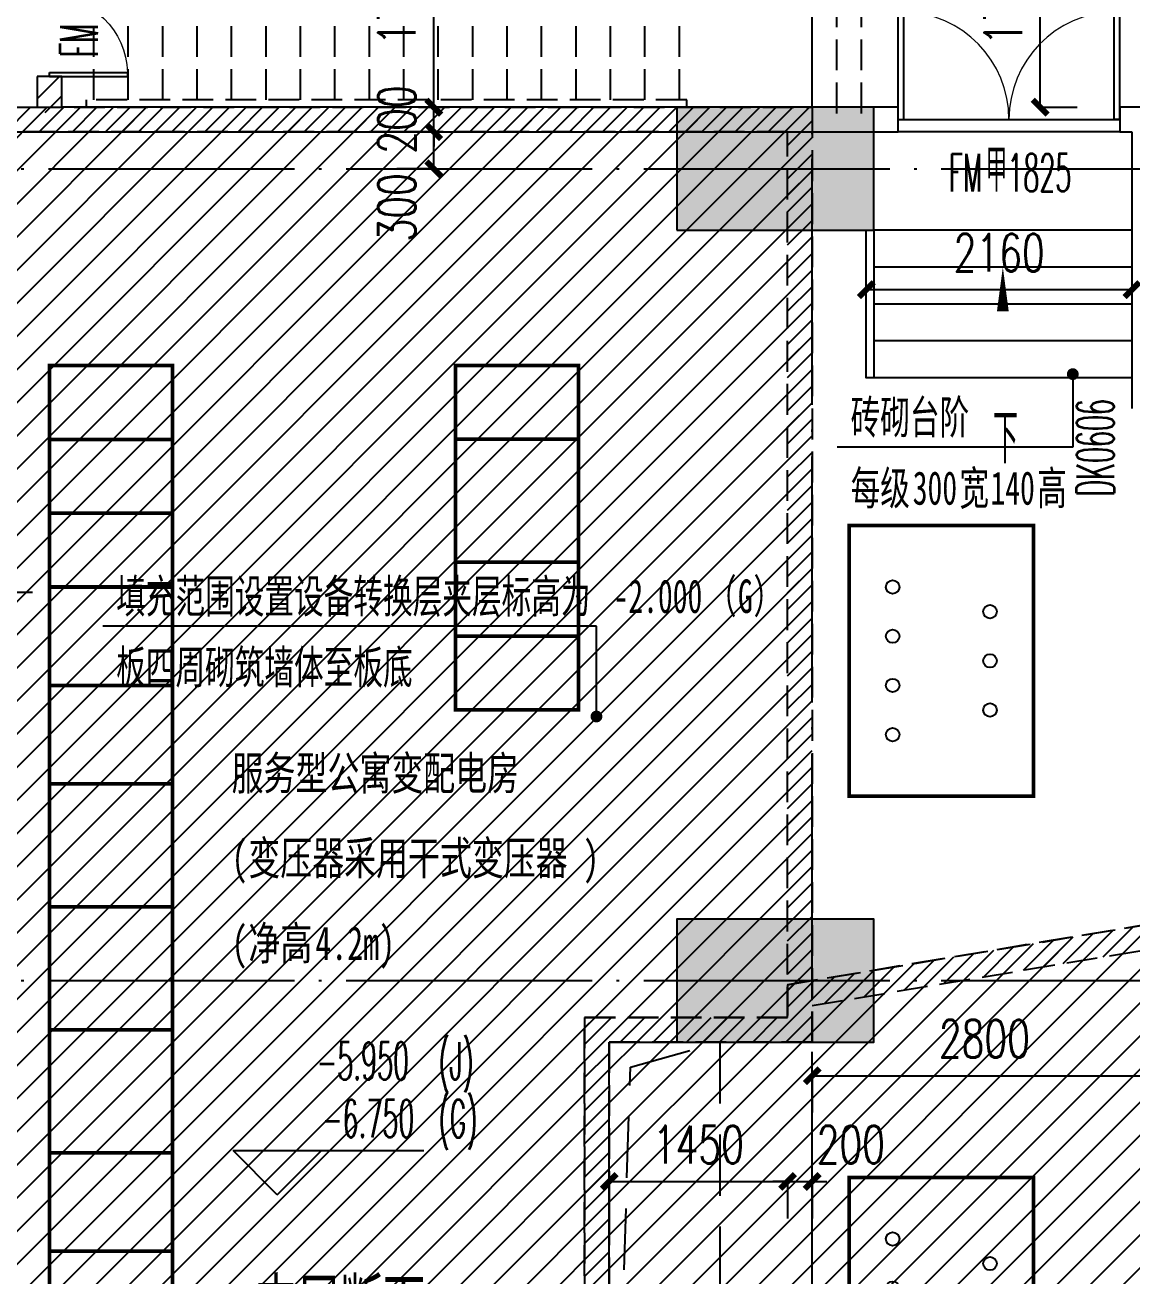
# Model space of a CAD drawing. Header units: millimetres. Extents: x 12325263 to 13848842, y -1463133 to 573208.
# Drawn here: x 12597897 to 12606897, y -863488 to -853319 of the extents above; entities that cross this region are included whole.
import ezdxf
from ezdxf.xclip import XClip

# ---------------------------------------------------------------- set-up
doc = ezdxf.new("R2010")
doc.units = ezdxf.units.MM
doc.header["$LTSCALE"] = 1000
doc.header["$XCLIPFRAME"] = 0
for name, pattern in [('ACAD_ISO02W100', [15, 12, -3]), ('DASH', [0.35, 0.25, -0.1]), ('DASHED', [19.05, 12.7, -6.35]), ('DASHED2', [0.375, 0.25, -0.125]), ('DOTE', [2.42, 2, -0.2, 0.02, -0.2])]:
    doc.linetypes.add(name, pattern=pattern)
for name, color, linetype in [('0夹层', 21, 'Continuous'), ('A-ANNO-DIMS', 83, 'Continuous'), ('A-ANNO-ELEV', 3, 'Continuous'), ('A-ANNO-TEXT', 7, 'Continuous'), ('A-AXIS', 16, 'DOTE'), ('A-COLS', 6, 'Continuous'), ('A-WALL', 5, 'Continuous'), ('A-WALL-PATT', 8, 'Continuous'), ('A_WALL(防火墙)', 151, 'Continuous'), ('AXIS', 3, 'Continuous'), ('DIM_SYMB', 3, 'Continuous'), ('DOOR_FIRE', 1, 'Continuous'), ('DOOR_FIRE_TEXT', 7, 'Continuous'), ('ELEMENT', 3, 'Continuous'), ('PUB_DIM', 83, 'Continuous'), ('PUB_HATCH', 8, 'Continuous'), ('PUB_TEXT', 7, 'Continuous'), ('STAIR', 2, 'Continuous'), ('WALL', 5, 'Continuous'), ('WALL-SHATCH', 8, 'Continuous'), ('WINDOW_TEXT', 7, 'Continuous'), ('投影线', 6, 'ACAD_ISO02W100')]:
    doc.layers.add(name, color=color, linetype=linetype)
doc.styles.add('_TCH_DIM', font='SIMPLEX.shx', dxfattribs={"width": 0.7, "bigfont": 'GBCBIG.shx'})
doc.styles.add('_TCH_DIM_T3', font='SIMPLEX.shx', dxfattribs={"width": 0.705882, "bigfont": 'GBCBIG.shx'})
doc.styles.add('_TCH_LABEL', font='COMPLEX', dxfattribs={"bigfont": 'GBCBIG'})
doc.styles.add('_TCH_WINDOW', font='SIMPLEX', dxfattribs={"width": 0.7, "height": 3.5, "bigfont": 'GBCBIG'})
doc.styles.add('TITXV', font='', dxfattribs={"width": 0.7})
doc.styles.add('宋体', font='', dxfattribs={"width": 0.65})
doc.styles.get('TITXV').set_extended_font_data('SimSun')
doc.styles.get('宋体').set_extended_font_data('SimSun')
doc.dimstyles.new('_TCH_ARCH&&120', dxfattribs={"dimtxt": 306, "dimasz": 120, "dimexe": 300, "dimexo": 360, "dimgap": 147, "dimtad": 1, "dimdec": 0, "dimzin": 0, "dimdsep": 46, "dimtxsty": '_TCH_DIM_T3', "dimblk": 'ARCHTICK', "dimcen": 0.09, "dimclrt": 7, "dimazin": 2, "dimtfac": 1, "dimtdec": 0, "dimtix": 1, "dimtmove": 2, "dimatfit": 3, "dimfxl": 1, "dimfxlon": 1, "dimtolj": 1, "dimtzin": 0, "dimarcsym": 0})
pattern_1 = [(45, (0, 0), (-134.7038418, 134.7038418), [])]
pattern_2 = [(45, (0, 0), (-67.3519209, 67.3519209), [])]

# ---------------------------------------------------------------- blocks, each defined once
blk = doc.blocks.new('adgshg13-A$C7F010FC0')
at = {"layer": 'WALL-SHATCH'}
h = blk.add_hatch(color=256, dxfattribs=at)
h.dxf.hatch_style = 1
h.paths.add_polyline_path([(-60384, -16881), (-763, 197), (12588, -13153), (12588, -157996), (-162965, -188820), (-171262, -180523), (-171262, -31311), (-150707, -10756), (-131860, -7981), (-99162, -7981), (-99162, -4981), (-76620, -4981), (-70108, -16881)], flags=16)
h.paths.add_polyline_path([(-60091, -16381), (-647, 647), (12988, -12988), (12988, -158332), (-163101, -189250), (-171662, -180689), (-171662, -31145), (-150778, -10261), (-131897, -7481), (-99562, -7481), (-99562, -4581), (-76366, -4581), (-69908, -16381)])
blk = doc.blocks.new('A$C4C7A72D3')
at = {"layer": 'WALL', "color": 1}
blk.add_blockref('adgshg13-A$C7F010FC0', (210433, 205503.6), dxfattribs=at)
blk = doc.blocks.new('qlzw')
at = {"layer": 'A-AXIS'}
for p, q in [((12470866.8, 979489.8), (12470866.8, 1082089.8)), ((12411416.8, 1027389.8), (12486866.8, 1027389.8)), ((12411416.8, 1020789.8), (12486866.8, 1020789.8))]:
    blk.add_line(p, q, dxfattribs=at)
blk = doc.blocks.new('_FZH')
blk.add_lwpolyline([(-0.5, -0.5), (0.5, -0.5), (0.5, 0.5), (-0.5, 0.5)], close=True)
at = {"layer": 'PUB_HATCH'}
blk.add_solid([(-0.5, -0.5), (0.5, -0.5), (-0.5, 0.5), (0.5, 0.5)], dxfattribs=at)
blk = doc.blocks.new('asdfdsfds')
at = {"layer": 'A-COLS', "xscale": 1600, "yscale": 1000, "zscale": 1000}
for p in [(-300, 31400), (-300, 24800)]:
    blk.add_blockref('_FZH', p, dxfattribs=at)
blk = doc.blocks.new('A$C2D254926')
at = {"layer": 'ELEMENT', "const_width": 30}
blk.add_lwpolyline([(-1100, 1500), (1100, 1500), (1100, 0), (-1100, 0)], close=True, dxfattribs=at)
at = {"layer": 'ELEMENT'}
for centre in [(-600, 1146), (-200, 1146), (200, 1146), (600, 1146), (-400, 354), (0, 354), (400, 354)]:
    blk.add_circle(centre, 54.7, dxfattribs=at)
blk = doc.blocks.new('A$C11D0426D')
at = {"layer": 'ELEMENT', "color": 3, "const_width": 30}
for points in [[(1200, 29230), (2200, 29230), (2200, 29830), (1200, 29830)], [(4500, 29231), (5500, 29231), (5500, 29831), (4500, 29831)], [(2200, 28630), (1200, 28630), (1200, 29230), (2200, 29230)], [(2200, 28030), (1200, 28030), (1200, 28630), (2200, 28630)], [(4500, 27631), (5500, 27631), (5500, 28231), (4500, 28231)], [(4500, 27031), (5500, 27031), (5500, 27631), (4500, 27631)]]:
    blk.add_lwpolyline(points, close=True, dxfattribs=at)
at = {"layer": 'ELEMENT', "color": 6, "const_width": 30}
for points in [[(4500, 28231), (4500, 29231), (5500, 29231), (5500, 28231)], [(1200, 25430), (1200, 26430), (2200, 26430), (2200, 25430)], [(1200, 25430), (1200, 24430), (2200, 24430), (2200, 25430)], [(1200, 24430), (1200, 23430), (2200, 23430), (2200, 24430)]]:
    blk.add_lwpolyline(points, close=True, dxfattribs=at)
at = {"layer": 'ELEMENT', "color": 4, "const_width": 30}
for points in [[(1200, 27230), (1200, 28030), (2200, 28030), (2200, 27230)], [(1200, 26430), (1200, 27230), (2200, 27230), (2200, 26430)], [(1200, 22630), (1200, 23430), (2200, 23430), (2200, 22630)], [(1200, 21830), (1200, 22630), (2200, 22630), (2200, 21830)]]:
    blk.add_lwpolyline(points, close=True, dxfattribs=at)
at = {"layer": 'ELEMENT', "rotation": 90}
for p in [(9200, 27430), (9200, 22130)]:
    blk.add_blockref('A$C2D254926', p, dxfattribs=at)
blk = doc.blocks.new('A$C1D3E617C')
at = {"layer": 'STAIR', "color": 8, "linetype": 'DASH'}
for p, q in [((4820, 1750), (4820, 2750)), ((4620, 1950), (4620, 2550)), ((6100, -50), (6100, 1950)), ((4820, 1750), (60, 1750)), ((60, 60), (60, 1750)), ((340, 60), (340, 1750)), ((620, 60), (620, 1750)), ((900, 60), (900, 1750)), ((1180, 60), (1180, 1750)), ((1460, 60), (1460, 1750)), ((1740, 60), (1740, 1750)), ((2020, 60), (2020, 1750)), ((2300, 60), (2300, 1750)), ((2580, 60), (2580, 1750)), ((2860, 60), (2860, 1750)), ((3140, 60), (3140, 1750)), ((3420, 60), (3420, 1750)), ((3700, 60), (3700, 1750)), ((3980, 60), (3980, 1750)), ((4260, 60), (4260, 1750)), ((4540, 60), (4540, 1750)), ((4820, 60), (4820, 1750)), ((6300, -50), (6300, 1750)), ((4820, 1250), (60, 1250)), ((4880, 60), (0, 60)), ((0, 0), (0, 60)), ((4880, 0), (4880, 60)), ((4880, 0), (0, 0)), ((4820, 0), (60, 0))]:
    blk.add_line(p, q, dxfattribs=at)
for points in [[(800, 2050), (2600, 2050), (2600, 1450), (800, 1450)], [(2800, 2050), (4500, 2050), (4500, 1450), (2800, 1450)]]:
    blk.add_lwpolyline(points, close=True, dxfattribs=at)
blk = doc.blocks.new('_ArchTick')
at = {"color": 0, "linetype": 'ByBlock', "const_width": 0.4}
blk.add_lwpolyline([(-0.5, -0.5), (0.5, 0.5)], dxfattribs=at)
blk = doc.blocks.new('*D4168')
at = {"layer": 'A-ANNO-DIMS', "color": 0, "lineweight": -2, "transparency": 16777216}
for p, q in [((12601221, -854187), (12600920, -854187)), ((12601220, -854487), (12601220, -854187)), ((12601221, -854487), (12600920, -854487))]:
    blk.add_line(p, q, dxfattribs=at)
at = {"layer": 'Defpoints', "color": 0, "transparency": 16777216}
for p in [(12601220, -854187), (12601910, -854187), (12601910, -854487)]:
    blk.add_point(p, dxfattribs=at)
at = {"layer": 'A-ANNO-DIMS', "color": 0, "lineweight": -2, "transparency": 16777216, "xscale": 120, "yscale": 120, "zscale": 120}
for p, rotation in [((12601220, -854187), 90), ((12601220, -854487), 270)]:
    blk.add_blockref('_ArchTick', p, dxfattribs=dict(at, rotation=rotation))
at = {"layer": 'A-ANNO-DIMS', "color": 7, "transparency": 16777216, "insert": (12600920, -854801), "char_height": 306, "attachment_point": 5, "rotation": 90, "style": '_TCH_DIM_T3'}
blk.add_mtext('\\A1;300', dxfattribs=at)
blk = doc.blocks.new('*D4169')
at = {"layer": 'A-ANNO-DIMS', "color": 0, "lineweight": -2, "transparency": 16777216}
for p, q in [((12601220, -853987), (12601220, -853867)), ((12601221, -853987), (12600920, -853987)), ((12601220, -854187), (12601220, -853987)), ((12601221, -854187), (12600920, -854187)), ((12601220, -854187), (12601220, -854307))]:
    blk.add_line(p, q, dxfattribs=at)
at = {"layer": 'Defpoints', "color": 0, "transparency": 16777216}
for p in [(12601220, -853987), (12601910, -853987), (12601910, -854187)]:
    blk.add_point(p, dxfattribs=at)
at = {"layer": 'A-ANNO-DIMS', "color": 0, "lineweight": -2, "transparency": 16777216, "xscale": 120, "yscale": 120, "zscale": 120}
for p, rotation in [((12601220, -853987), 270), ((12601220, -854187), 90)]:
    blk.add_blockref('_ArchTick', p, dxfattribs=dict(at, rotation=rotation))
at = {"layer": 'A-ANNO-DIMS', "color": 7, "transparency": 16777216, "insert": (12600920, -854087), "char_height": 306, "attachment_point": 5, "rotation": 90, "style": '_TCH_DIM_T3'}
blk.add_mtext('\\A1;200', dxfattribs=at)
blk = doc.blocks.new('*D4170')
at = {"layer": 'A-ANNO-DIMS', "color": 0, "lineweight": -2, "transparency": 16777216}
for p, q in [((12601221, -852237), (12600920, -852237)), ((12601220, -853987), (12601220, -852237)), ((12601221, -853987), (12600920, -853987))]:
    blk.add_line(p, q, dxfattribs=at)
at = {"layer": 'Defpoints', "color": 0, "transparency": 16777216}
for p in [(12601220, -852237), (12601910, -852237), (12601910, -853987)]:
    blk.add_point(p, dxfattribs=at)
at = {"layer": 'A-ANNO-DIMS', "color": 0, "lineweight": -2, "transparency": 16777216, "xscale": 120, "yscale": 120, "zscale": 120}
for p, rotation in [((12601220, -852237), 90), ((12601220, -853987), 270)]:
    blk.add_blockref('_ArchTick', p, dxfattribs=dict(at, rotation=rotation))
at = {"layer": 'A-ANNO-DIMS', "color": 7, "transparency": 16777216, "insert": (12600920, -853112), "char_height": 306, "attachment_point": 5, "rotation": 90, "style": '_TCH_DIM_T3'}
blk.add_mtext('\\A1;1750', dxfattribs=at)
blk = doc.blocks.new('*D4171')
at = {"layer": 'A-ANNO-DIMS', "color": 0, "lineweight": -2, "transparency": 16777216}
for p, q in [((12602647, -862719), (12602647, -863020)), ((12602647, -862720), (12604097, -862720)), ((12604097, -862719), (12604097, -863020))]:
    blk.add_line(p, q, dxfattribs=at)
at = {"layer": 'Defpoints', "color": 0, "transparency": 16777216}
for p in [(12602647, -861587), (12604097, -861587), (12604097, -862720)]:
    blk.add_point(p, dxfattribs=at)
at = {"layer": 'A-ANNO-DIMS', "color": 0, "lineweight": -2, "transparency": 16777216, "xscale": 120, "yscale": 120, "zscale": 120, "rotation": 180}
blk.add_blockref('_ArchTick', (12602647, -862720), dxfattribs=at)
at = {"layer": 'A-ANNO-DIMS', "color": 0, "lineweight": -2, "transparency": 16777216, "xscale": 120, "yscale": 120, "zscale": 120}
blk.add_blockref('_ArchTick', (12604097, -862720), dxfattribs=at)
at = {"layer": 'A-ANNO-DIMS', "color": 7, "transparency": 16777216, "insert": (12603372, -862420), "char_height": 306, "attachment_point": 5, "style": '_TCH_DIM_T3'}
blk.add_mtext('\\A1;1450', dxfattribs=at)
blk = doc.blocks.new('*D4172')
at = {"layer": 'A-ANNO-DIMS', "color": 0, "lineweight": -2, "transparency": 16777216}
for p, q in [((12604097, -862720), (12603977, -862720)), ((12604097, -862719), (12604097, -863020)), ((12604097, -862720), (12604297, -862720)), ((12604297, -862719), (12604297, -863020)), ((12604297, -862720), (12604417, -862720))]:
    blk.add_line(p, q, dxfattribs=at)
at = {"layer": 'Defpoints', "color": 0, "transparency": 16777216}
for p in [(12604097, -861587), (12604297, -861587), (12604297, -862720)]:
    blk.add_point(p, dxfattribs=at)
at = {"layer": 'A-ANNO-DIMS', "color": 0, "lineweight": -2, "transparency": 16777216, "xscale": 120, "yscale": 120, "zscale": 120}
blk.add_blockref('_ArchTick', (12604097, -862720), dxfattribs=at)
at = {"layer": 'A-ANNO-DIMS', "color": 0, "lineweight": -2, "transparency": 16777216, "xscale": 120, "yscale": 120, "zscale": 120, "rotation": 180}
blk.add_blockref('_ArchTick', (12604297, -862720), dxfattribs=at)
at = {"layer": 'A-ANNO-DIMS', "color": 7, "transparency": 16777216, "insert": (12604611, -862420), "char_height": 306, "attachment_point": 5, "style": '_TCH_DIM_T3'}
blk.add_mtext('\\A1;200', dxfattribs=at)
blk = doc.blocks.new('*D4234')
at = {"layer": 'A-ANNO-DIMS', "color": 0, "lineweight": -2, "transparency": 16777216}
for p, q in [((12604737, -855471), (12604737, -855170)), ((12606897, -855471), (12606897, -855170)), ((12604737, -855470), (12606897, -855470))]:
    blk.add_line(p, q, dxfattribs=at)
at = {"layer": 'Defpoints', "color": 0, "transparency": 16777216}
for p in [(12606897, -855470), (12604737, -856187), (12606897, -856187)]:
    blk.add_point(p, dxfattribs=at)
at = {"layer": 'A-ANNO-DIMS', "color": 0, "lineweight": -2, "transparency": 16777216, "xscale": 120, "yscale": 120, "zscale": 120, "rotation": 180}
blk.add_blockref('_ArchTick', (12604737, -855470), dxfattribs=at)
at = {"layer": 'A-ANNO-DIMS', "color": 0, "lineweight": -2, "transparency": 16777216, "xscale": 120, "yscale": 120, "zscale": 120}
blk.add_blockref('_ArchTick', (12606897, -855470), dxfattribs=at)
at = {"layer": 'A-ANNO-DIMS', "color": 7, "transparency": 16777216, "insert": (12605817, -855170), "char_height": 306, "attachment_point": 5, "style": '_TCH_DIM_T3'}
blk.add_mtext('\\A1;2160', dxfattribs=at)
blk = doc.blocks.new('*D4460')
at = {"layer": 'Defpoints', "color": 0, "transparency": 16777216}
for p in [(12604997, -852237), (12606150, -852237), (12604997, -853987)]:
    blk.add_point(p, dxfattribs=at)
at = {"layer": 'PUB_DIM', "color": 0, "lineweight": -2, "transparency": 16777216}
for p, q in [((12606149, -852237), (12606450, -852237)), ((12606150, -853987), (12606150, -852237)), ((12606149, -853987), (12606450, -853987))]:
    blk.add_line(p, q, dxfattribs=at)
at = {"layer": 'PUB_DIM', "color": 0, "lineweight": -2, "transparency": 16777216, "xscale": 120, "yscale": 120, "zscale": 120}
for p, rotation in [((12606150, -852237), 90), ((12606150, -853987), 270)]:
    blk.add_blockref('_ArchTick', p, dxfattribs=dict(at, rotation=rotation))
at = {"layer": 'PUB_DIM', "color": 7, "transparency": 16777216, "insert": (12605850, -853112), "char_height": 306, "attachment_point": 5, "rotation": 90, "style": '_TCH_DIM_T3'}
blk.add_mtext('\\A1;1750', dxfattribs=at)
blk = doc.blocks.new('*D4542')
at = {"layer": 'Defpoints', "color": 0, "transparency": 16777216}
for p in [(12604297, -860487), (12607097, -860487), (12607097, -861860)]:
    blk.add_point(p, dxfattribs=at)
at = {"layer": 'PUB_DIM', "color": 0, "lineweight": -2, "transparency": 16777216}
for p, q in [((12604297, -861859), (12604297, -862160)), ((12604297, -861860), (12607097, -861860)), ((12607097, -861859), (12607097, -862160))]:
    blk.add_line(p, q, dxfattribs=at)
at = {"layer": 'PUB_DIM', "color": 0, "lineweight": -2, "transparency": 16777216, "xscale": 120, "yscale": 120, "zscale": 120, "rotation": 180}
blk.add_blockref('_ArchTick', (12604297, -861860), dxfattribs=at)
at = {"layer": 'PUB_DIM', "color": 0, "lineweight": -2, "transparency": 16777216, "xscale": 120, "yscale": 120, "zscale": 120}
blk.add_blockref('_ArchTick', (12607097, -861860), dxfattribs=at)
at = {"layer": 'PUB_DIM', "color": 7, "transparency": 16777216, "insert": (12605697, -861560), "char_height": 306, "attachment_point": 5, "style": '_TCH_DIM_T3'}
blk.add_mtext('\\A1;2800', dxfattribs=at)
blk = doc.blocks.new('$DorLib2D$00000002')
for p, q in [((-0.5, 0), (-0.5, 0.4875)), ((-0.475, 0.4875), (-0.5, 0.4875)), ((-0.475, 0), (-0.475, 0.4875)), ((0.475, 0), (0.475, 0.4875)), ((0.475, 0.4875), (0.5, 0.4875)), ((0.5, 0), (0.5, 0.4875)), ((-0.5, 0), (-0.475, 0)), ((0.5, 0), (0.475, 0))]:
    blk.add_line(p, q)
at = {"lineweight": 13}
for centre, start, end in [((-0.4875, 0), 0, 88.5307), ((0.4875, 0), 91.4693, 180)]:
    blk.add_arc(centre, 0.4875, start, end, dxfattribs=at)

msp = doc.modelspace()

# ---------------------------------------------------------------- block references
ref = msp.add_blockref('A$C4C7A72D3', (12385714.9, -906209.5), dxfattribs=dict(rotation=350.041249254255))
XClip(ref).set_block_clipping_path([(223442.8584877662, 85923.1187333744), (220542.7961432356, 85923.1422391906), (220542.8579492103, 89292.823275506), (211526.9150355905, 89292.8101311298), (210631.4331447985, 94392.8080583527), (206113.3685902953, 94392.8025418455), (206001.4315187763, 95030.3127344656), (204376.2826588508, 94744.9613686837), (203364.4570056833, 100506.9030052917), (197947.3947122637, 99555.7482674252), (192482.3428474721, 130679.4765393781), (190118.7804593667, 130264.4504016289), (191623.4071957469, 121695.6427078634), (177046.6486519482, 119136.2011700841), (175707.6223907359, 126760.8483765714), (173902.988371335, 128026.4039125028), (169528.3854461554, 127258.2903269802), (169070.0967394859, 129868.3614864857), (163308.2517458182, 128856.6693391807), (163766.52659606, 126246.6171700556), (159679.1795131005, 125528.9180921423), (170669.6888374612, 62935.797914044), (167222.1989369914, 62330.4650948944), (167939.7759490944, 58243.6808593175), (171386.9528796654, 58848.2912487988), (172857.0656793863, 50477.0032648193), (165962.5026008021, 49266.4230898353), (168037.7813034765, 37447.1796448426), (140649.9584970828, 32638.2390106404), (115387.9799239188, 28202.5781787895), (95598.7254695911, 140907.4332163476), (226939.476109907, 163968.8668500402), (240128.6952811591, 88852.8973128139)])

# ---------------------------------------------------------------- next in the draw order: hatches: boundary and pattern name
at = {"layer": '0夹层', "linetype": 'DASH'}
h = msp.add_hatch(dxfattribs=at)
h.set_pattern_fill('ANSI31', color=256, scale=120)
h.set_pattern_definition(pattern_1)
h.paths.add_polyline_path([(12602096.8, -881386.8), (12602096.8, -882636.8), (12596896.8, -882636.8), (12596896.8, -853986.8), (12604296.8, -853986.8), (12604296.8, -861586.8), (12602646.8, -861586.8), (12602646.8, -867136.8), (12604296.8, -867136.8), (12604296.8, -881386.8), (12603296.8, -881386.8)])
h = msp.add_hatch(dxfattribs=at)
h.set_pattern_fill('ANSI31', color=256, scale=60)
h.set_pattern_definition(pattern_2)
h.paths.add_polyline_path([(12602096.8, -881386.8), (12602096.8, -882636.8), (12596896.8, -882636.8), (12596896.8, -853986.8), (12604296.8, -853986.8), (12604296.8, -861586.8), (12602646.8, -861586.8), (12602646.8, -867136.8), (12604296.8, -867136.8), (12604296.8, -881386.8), (12603196.8, -881386.8), (12603196.8, -881186.8), (12604096.8, -881186.8), (12604096.8, -867336.8), (12602446.8, -867336.8), (12602446.8, -861386.8), (12604096.8, -861386.8), (12604096.8, -854186.8), (12597096.8, -854186.8), (12597096.8, -882436.8), (12601896.8, -882436.8), (12601896.8, -881186.8), (12602096.8, -881186.8)])
h = msp.add_hatch(dxfattribs=at)
h.set_pattern_fill('ANSI31', color=256, scale=120)
h.set_pattern_definition(pattern_1)
h.paths.add_polyline_path([(12602446.8, -861386.8), (12604096.8, -861386.8), (12604096.8, -861120.3), (12609496.8, -860216.3), (12609496.8, -861836.8), (12609496.8, -865886.8), (12610996.8, -865886.8), (12610996.8, -867686.8), (12609496.8, -867686.8), (12604596.8, -867686.8), (12604596.8, -867336.8), (12602446.8, -867336.8)])
h = msp.add_hatch(dxfattribs=at)
h.set_pattern_fill('ANSI31', color=256, scale=60)
h.set_pattern_definition(pattern_2)
h.paths.add_polyline_path([(12609496.8, -861836.8), (12609496.8, -860216.3), (12604096.8, -861120.3), (12604096.8, -861386.8), (12602446.8, -861386.8), (12602446.8, -867336.8), (12604596.8, -867336.8), (12604596.8, -867686.8), (12609496.8, -867686.8), (12610996.8, -867686.8), (12610996.8, -865886.8), (12610796.8, -865886.8), (12610796.8, -866086.8), (12610796.8, -867486.8), (12609496.8, -867486.8), (12604796.8, -867486.8), (12604796.8, -867136.8), (12602646.8, -867136.8), (12602646.8, -861586.8), (12604296.8, -861586.8), (12604296.8, -861289.6), (12609296.8, -860452.5), (12609296.8, -861836.8)])
at = {"layer": 'A-WALL-PATT'}
h = msp.add_hatch(dxfattribs=at)
h.set_pattern_fill('普通砖', color=256, scale=50, style=0)
h.set_pattern_definition([(45, (0, 89.76), (-88.388383, 88.388383), [])])
h.paths.add_polyline_path([(12598196.8, -853986.8), (12598196.8, -853736.8), (12597996.8, -853736.8), (12597996.8, -853986.8), (12598096.8, -854053.5)])

# ---------------------------------------------------------------- next in the draw order: linework, layer by layer
at = {"layer": '0夹层', "linetype": 'DASH'}
for points in [[(12602096.8, -881386.8), (12602096.8, -882636.8), (12596896.8, -882636.8), (12596896.8, -853986.8), (12604296.8, -853986.8), (12604296.8, -861586.8), (12602646.8, -861586.8), (12602646.8, -867136.8), (12604296.8, -867136.8), (12604296.8, -881386.8), (12603196.8, -881386.8), (12603196.8, -881186.8), (12604096.8, -881186.8), (12604096.8, -867336.8), (12602446.8, -867336.8), (12602446.8, -861386.8), (12604096.8, -861386.8), (12604096.8, -854186.8), (12597096.8, -854186.8), (12597096.8, -882436.8), (12601896.8, -882436.8), (12601896.8, -881186.8), (12602096.8, -881186.8)], [(12602446.8, -861386.8), (12604096.8, -861386.8), (12604096.8, -861120.3), (12609496.8, -860216.3), (12609496.8, -861836.8), (12609496.8, -865886.8), (12610996.8, -865886.8), (12610996.8, -867686.8), (12609496.8, -867686.8), (12604596.8, -867686.8), (12604596.8, -867336.8), (12602446.8, -867336.8)], [(12609496.8, -861836.8), (12609496.8, -860216.3), (12604096.8, -861120.3), (12604096.8, -861386.8), (12602446.8, -861386.8), (12602446.8, -867336.8), (12604596.8, -867336.8), (12604596.8, -867686.8), (12609496.8, -867686.8), (12610996.8, -867686.8), (12610996.8, -865886.8), (12610796.8, -865886.8), (12610796.8, -866086.8), (12610796.8, -867486.8), (12609496.8, -867486.8), (12604796.8, -867486.8), (12604796.8, -867136.8), (12602646.8, -867136.8), (12602646.8, -861586.8), (12604296.8, -861586.8), (12604296.8, -861289.6), (12609296.8, -860452.5), (12609296.8, -861836.8)]]:
    msp.add_lwpolyline(points, close=True, dxfattribs=at)
msp.add_lwpolyline([(12602096.8, -881386.8), (12602096.8, -882636.8), (12596896.8, -882636.8), (12596896.8, -853986.8), (12604296.8, -853986.8), (12604296.8, -861586.8), (12602646.8, -861586.8), (12602646.8, -867136.8), (12604296.8, -867136.8), (12604296.8, -881386.8), (12603296.8, -881386.8), (12602096.8, -881386.8)], dxfattribs=at)
at = {"layer": 'A-ANNO-ELEV'}
for p, q in [((12599948.3, -862829.3), (12599588.3, -862469.3)), ((12599588.3, -862469.3), (12601138.4, -862469.3)), ((12599948.3, -862829.3), (12600308.3, -862469.3))]:
    msp.add_line(p, q, dxfattribs=at)
at = {"layer": 'A-WALL'}
for p, q in [((12596896.8, -853986.8), (12597996.8, -853986.8)), ((12604996.8, -853986.8), (12598196.8, -853986.8)), ((12604996.8, -854186.8), (12604996.8, -853986.8)), ((12607096.8, -853986.8), (12606796.8, -853986.8)), ((12606796.8, -853986.8), (12606796.8, -854186.8)), ((12597096.8, -854186.8), (12598096.8, -854186.8)), ((12598096.8, -854186.8), (12604996.8, -854186.8)), ((12606796.8, -854186.8), (12606896.8, -854186.8)), ((12606896.8, -854186.8), (12606896.8, -856436.8))]:
    msp.add_line(p, q, dxfattribs=at)
at = {"layer": 'A_WALL(防火墙)'}
for p, q in [((12598196.8, -853736.8), (12597996.8, -853736.8)), ((12597996.8, -853736.8), (12597996.8, -853986.8)), ((12598196.8, -853986.8), (12598196.8, -853736.8))]:
    msp.add_line(p, q, dxfattribs=at)
at = {"layer": 'AXIS'}
for p, q in [((12606415.6, -856156.8), (12606415.6, -856750)), ((12606415.6, -856156.8), (12606415.6, -856750)), ((12606415.6, -856750), (12604500.9, -856750)), ((12595590, -857930), (12597956.8, -857930)), ((12602543, -858206), (12598530, -858206)), ((12602543, -858940), (12602543, -858206))]:
    msp.add_line(p, q, dxfattribs=at)
at = {"layer": 'AXIS', "const_width": 48}
for points in [[(12606415.6, -856132.8, 1), (12606415.6, -856180.8, 1)], [(12606415.6, -856132.8, 1), (12606415.6, -856180.8, 1)], [(12602543, -858964, 1), (12602543, -858916, 1)]]:
    msp.add_lwpolyline(points, format="xyb", close=True, dxfattribs=at)
at = {"layer": 'DIM_SYMB'}
msp.add_lwpolyline([(12605846.8, -856336.8, 0, 0, 0), (12605846.8, -855286.8, 0, 96, 0), (12605846.8, -855646.8, 0, 0, 0)], format="xyseb", dxfattribs=at)
at = {"layer": 'DOOR_FIRE'}
msp.add_lwpolyline([(12604996.8, -854086.8), (12606796.8, -854086.8), (12606796.8, -854186.8), (12604996.8, -854186.8)], close=True, dxfattribs=at)
at = {"layer": 'STAIR'}
for p, q in [((12604796.8, -854986.8), (12604796.8, -856186.8)), ((12606896.8, -854986.8), (12604796.8, -854986.8)), ((12606896.8, -854986.8), (12606896.8, -856186.8)), ((12606896.8, -855286.8), (12604796.8, -855286.8)), ((12606896.8, -855586.8), (12604796.8, -855586.8)), ((12606896.8, -855886.8), (12604796.8, -855886.8)), ((12606896.8, -856186.8), (12604796.8, -856186.8))]:
    msp.add_line(p, q, dxfattribs=at)
msp.add_lwpolyline([(12604736.8, -856156.8), (12604736.8, -854986.8), (12604796.8, -854986.8), (12604796.8, -856186.8), (12604736.8, -856186.8)], close=True, dxfattribs=at)
at = {"layer": '投影线', "linetype": 'DASHED2', "ltscale": 2}
msp.add_lwpolyline([(12603546.8, -861586.8), (12603546.8, -867186.8), (12602646.8, -867186.8), (12602646.8, -861586.8)], close=True, dxfattribs=at)
msp.add_lwpolyline([(12602646.8, -867186.8), (12602820, -861790), (12603546.8, -861586.8)], dxfattribs=at)

# ---------------------------------------------------------------- next in the draw order: block references
at = {"color": 2}
msp.add_blockref('qlzw', (133430, -1881876.5), dxfattribs=at)
for name, p in [('asdfdsfds', (12604296.8, -885886.8)), ('A$C1D3E617C', (12598396.8, -853986.8)), ('A$C11D0426D', (12596896.8, -885917.2))]:
    msp.add_blockref(name, p)
at = {"layer": 'DOOR_FIRE', "zscale": 200}
for p, xscale, yscale, rotation in [((12598096.8, -853086.8), 1300, -1300, 89.99999999720882), ((12605896.8, -854086.8), 1800, 1800, 359.9999999999955)]:
    msp.add_blockref('$DorLib2D$00000002', p, dxfattribs=dict(at, xscale=xscale, yscale=yscale, rotation=rotation))

# ---------------------------------------------------------------- next in the draw order: texts
at = {"layer": 'A-ANNO-TEXT'}
for s, height, style, width, p in [('服务型公寓变配电房', 271.9, 'TITXV', 0.7, (12599576.8, -859536.5, 0)), ('(', 271.9, 'TITXV', 0.7, (12599576.8, -860226.2, 0)), ('变压器采用干式变压器', 271.9, 'TITXV', 0.7, (12599712.9, -860226.2, 0)), (')', 271.9, 'TITXV', 0.7, (12602434.9, -860226.2, 0)), ('(', 271.9, 'TITXV', 0.7, (12599576.8, -860919, 0)), ('净高', 271.9, 'TITXV', 0.7, (12599712.9, -860919, 0)), ('4.2m)', 271.9, 'TITXV', 0.7, (12600257.3, -860919, 0)), ('(J)', 306, '_TCH_DIM', 0.494118, (12601258.4, -861893.3)), ('-5.950', 306, '_TCH_DIM', 0.494118, (12600267.2, -861893.3)), ('-6.750', 306, '_TCH_DIM', 0.494118, (12600310.4, -862361.3)), ('(G)', 306, '_TCH_DIM', 0.494118, (12601258.4, -862361.3))]:
    msp.add_text(s, height=height, dxfattribs=dict(at, style=style, width=width)).set_placement(p)
at = {"layer": 'A-ANNO-TEXT', "style": '_TCH_LABEL'}
msp.add_text('夹层断面', height=482.27, dxfattribs=at).set_placement((12599763.6, -863990))
at = {"layer": 'DOOR_FIRE_TEXT', "style": '_TCH_WINDOW', "width": 0.494118}
msp.add_text('FM', height=306, rotation=90, dxfattribs=at).set_placement((12598490, -853578.5))
at = {"layer": 'DOOR_FIRE_TEXT', "style": '_TCH_WINDOW'}
for s, height, width, p in [('甲', 347.2, 0.7, (12605707.5, -854672.7)), ('FM', 306, 0.494118, (12605405.1, -854672.7)), ('1825', 306, 0.494118, (12605884.5, -854672.7))]:
    msp.add_text(s, height=height, dxfattribs=dict(at, width=width)).set_placement(p)
at = {"layer": 'PUB_TEXT'}
for s, height, style, width, p in [('砖砌台阶', 271.9, '宋体', 0.65, (12604608.9, -856642)), ('下', 405.1, '_TCH_DIM', 0.7, (12605767.1, -856882.8)), ('每级', 271.9, '宋体', 0.65, (12604608.9, -857218)), ('300', 271.9, '宋体', 0.65, (12605114.4, -857218)), ('宽', 271.9, '宋体', 0.65, (12605493.5, -857218)), ('140', 271.9, '宋体', 0.65, (12605746.3, -857218)), ('高', 271.9, '宋体', 0.65, (12606125.4, -857218)), ('填充范围设置设备转换层夹层标高为', 271.899, '宋体', 0.65, (12598638, -858098)), ('（', 271.9, '宋体', 0.65, (12603440.4, -858098)), ('）', 271.9, '宋体', 0.65, (12603819.6, -858098)), ('-2.000', 271.9, '宋体', 0.65, (12602682.2, -858098)), ('G', 271.9, '宋体', 0.65, (12603693.2, -858098)), ('板四周砌筑墙体至板底', 271.9, '宋体', 0.65, (12598638, -858674))]:
    msp.add_text(s, height=height, dxfattribs=dict(at, style=style, width=width)).set_placement(p)
at = {"layer": 'WINDOW_TEXT', "linetype": 'DASHED', "style": '_TCH_WINDOW', "width": 0.494118}
msp.add_text('DK0606', height=306, rotation=90, dxfattribs=at).set_placement((12606753, -857150.8))

# ---------------------------------------------------------------- next in the draw order: dimensions: what is measured, and where the dimension line sits
at = {"layer": 'A-ANNO-DIMS'}
for p1, p2, distance, picture, middle in [((12601910, -853986.8), (12601910, -852236.8), 690, '*D4170', (12600920, -853111.8)), ((12601910, -854186.8), (12601910, -853986.8), 690, '*D4169', (12600920, -854086.8)), ((12604736.8, -856186.8), (12606896.8, -856186.8), 716.8, '*D4234', (12605816.8, -855170)), ((12602646.8, -861586.8), (12604096.8, -861586.8), -1133.2, '*D4171', (12603371.8, -862420))]:
    dim = msp.add_aligned_dim(p1=p1, p2=p2, distance=distance, dimstyle='_TCH_ARCH&&120', dxfattribs=at)
    dim.commit()
    dim.dimension.update_dxf_attribs({"geometry": picture, "text_midpoint": middle})
for base, p1, p2, angle, picture, middle in [((12601220, -854186.8), (12601910, -854486.8), (12601910, -854186.8), 90, '*D4168', (12600920, -854801.2)), ((12604296.8, -862720), (12604096.8, -861586.8), (12604296.8, -861586.8), 0, '*D4172', (12604611.2, -862420))]:
    dim = msp.add_linear_dim(base=base, p1=p1, p2=p2, angle=angle, dimstyle='_TCH_ARCH&&120', dxfattribs=at)
    dim.commit()
    dim.dimension.update_dxf_attribs({"geometry": picture, "text_midpoint": middle, "dimtype": 129})
at = {"layer": 'PUB_DIM'}
for p1, p2, distance, picture, middle in [((12604996.8, -853986.8), (12604996.8, -852236.8), -1153.2, '*D4460', (12605850, -853111.8)), ((12604296.8, -860486.8), (12607096.8, -860486.8), -1373.2, '*D4542', (12605696.8, -861560))]:
    dim = msp.add_aligned_dim(p1=p1, p2=p2, distance=distance, dimstyle='_TCH_ARCH&&120', dxfattribs=at)
    dim.commit()
    dim.dimension.update_dxf_attribs({"geometry": picture, "text_midpoint": middle})

doc.saveas('drawing.dxf')
